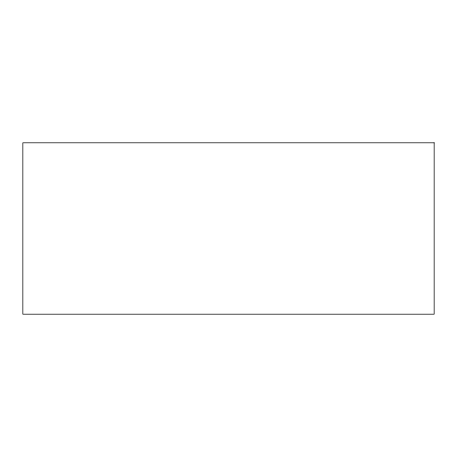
<?xml version="1.0" encoding="UTF-8"?>
<svg xmlns="http://www.w3.org/2000/svg" width="457" height="457" viewBox="0 0 457 457"><rect width="100%" height="100%" fill="white"/><g stroke="black" fill="none" stroke-linecap="round" stroke-linejoin="round"><path stroke-width="0.69" d="M434.15 142.812L22.85 142.812L22.85 314.188L434.15 314.188L434.15 142.812"/></g></svg>
